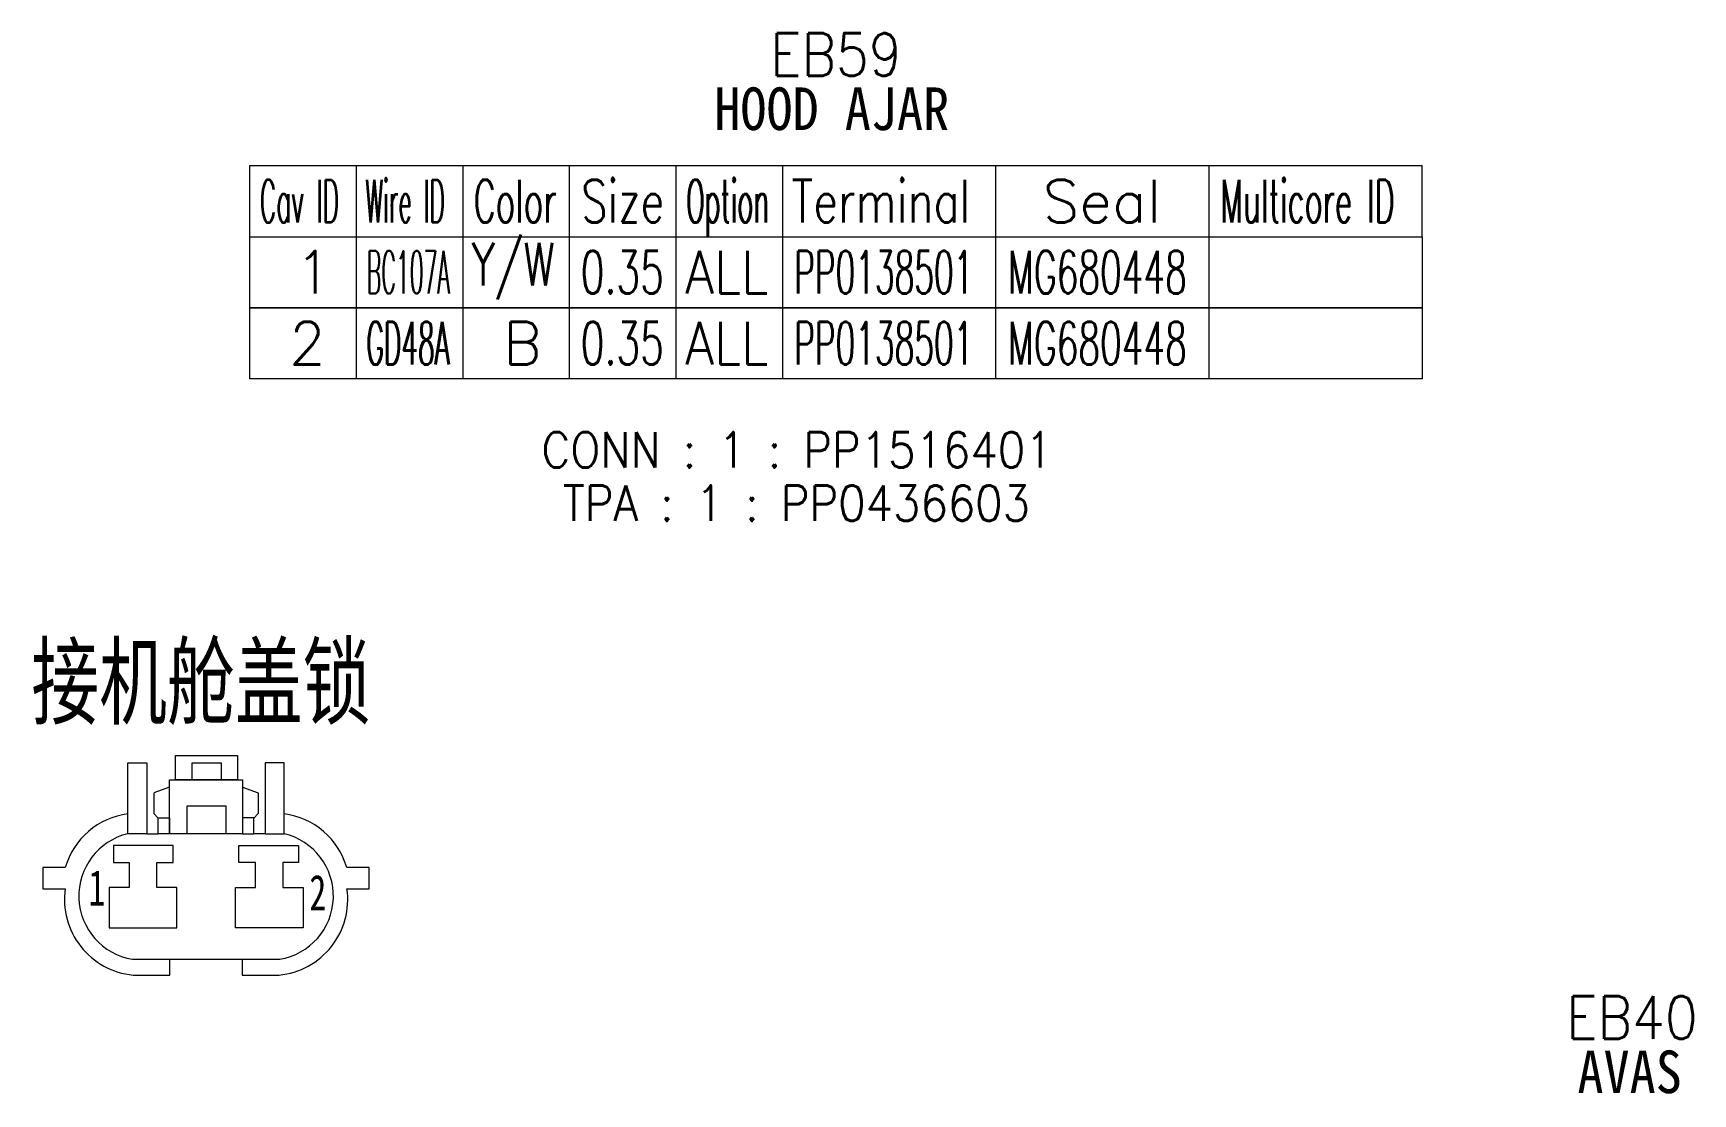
# Model space of a CAD drawing. Header units: inches. Extents: x 47316 to 59086, y 3141 to 11743.
# Drawn here: x 51998 to 52114.8, y 9891.5 to 9966.2 of the extents above; entities that cross this region are included whole.
import ezdxf

# ---------------------------------------------------------------- set-up
doc = ezdxf.new("R2010")
doc.units = ezdxf.units.IN
doc.header["$MEASUREMENT"] = 0
doc.styles.add('MtX_FangSong_GB2312', font='')
doc.styles.get("Standard").update_dxf_attribs({"font": ''})
doc.styles.get('MtX_FangSong_GB2312').set_extended_font_data('FangSong_GB2312')
doc.styles.get('Standard').set_extended_font_data('SimSun')

msp = doc.modelspace()

# ---------------------------------------------------------------- linework, layer by layer
at = {"color": 0, "linetype": 'Continuous', "lineweight": 15}
for p, q in [((52013.22, 9956.84), (52095.72, 9956.84)), ((52013.22, 9951.84), (52013.22, 9956.84)), ((52013.22, 9951.84), (52095.72, 9951.84))]:
    msp.add_line(p, q, dxfattribs=at)
at = {"color": 7, "linetype": 'Continuous', "lineweight": 15}
for p, q in [((52020.72, 9951.84), (52020.72, 9956.84)), ((52028.22, 9951.84), (52028.22, 9956.84)), ((52035.72, 9951.84), (52035.72, 9956.84)), ((52043.22, 9951.84), (52043.22, 9956.84)), ((52050.72, 9951.84), (52050.72, 9956.84)), ((52065.72, 9951.84), (52065.72, 9956.84)), ((52080.72, 9951.84), (52080.72, 9956.84)), ((52095.72, 9951.84), (52095.72, 9956.84))]:
    msp.add_line(p, q, dxfattribs=at)
at = {"color": 102, "linetype": 'Continuous', "lineweight": 15}
for p, q in [((52020.72, 9946.84), (52020.72, 9951.84)), ((52028.22, 9946.84), (52028.22, 9951.84)), ((52035.72, 9946.84), (52035.72, 9951.84)), ((52043.22, 9946.84), (52043.22, 9951.84)), ((52050.72, 9946.84), (52050.72, 9951.84)), ((52065.72, 9946.84), (52065.72, 9951.84)), ((52080.72, 9946.84), (52080.72, 9951.84)), ((52020.72, 9941.84), (52020.72, 9946.84)), ((52028.22, 9941.84), (52028.22, 9946.84)), ((52035.72, 9941.84), (52035.72, 9946.84)), ((52043.22, 9941.84), (52043.22, 9946.84)), ((52050.72, 9941.84), (52050.72, 9946.84)), ((52065.72, 9941.84), (52065.72, 9946.84)), ((52080.72, 9941.84), (52080.72, 9946.84))]:
    msp.add_line(p, q, dxfattribs=at)
at = {"color": 0, "lineweight": 15}
for p, q in [((52007.98, 9915.34), (52012.34, 9915.34)), ((52007.98, 9913.62), (52007.98, 9915.34)), ((52012.34, 9915.34), (52012.34, 9913.62)), ((52004.63, 9909.82), (52004.63, 9914.81)), ((52004.63, 9914.81), (52005.97, 9914.81)), ((52005.97, 9914.81), (52005.97, 9909.82)), ((52009.14, 9914.82), (52011.18, 9914.82)), ((52009.14, 9913.62), (52009.14, 9914.82)), ((52011.18, 9914.82), (52011.18, 9913.62)), ((52015.63, 9914.81), (52014.29, 9914.81)), ((52014.29, 9914.81), (52014.29, 9909.82)), ((52015.63, 9909.82), (52015.63, 9914.81)), ((52007.56, 9913.12), (52006.46, 9912.7)), ((52006.46, 9912.68), (52006.46, 9911.25)), ((52007.56, 9909.82), (52007.56, 9913.62)), ((52007.56, 9913.62), (52012.7, 9913.62)), ((52012.34, 9913.62), (52007.98, 9913.62)), ((52011.18, 9913.62), (52009.14, 9913.62)), ((52012.7, 9913.62), (52012.7, 9909.82)), ((52012.7, 9913.12), (52013.8, 9912.7)), ((52013.8, 9912.68), (52013.8, 9911.25)), ((52008.79, 9909.82), (52008.79, 9911.8)), ((52008.79, 9911.8), (52011.52, 9911.8)), ((52011.52, 9911.8), (52011.52, 9909.82)), ((52006.46, 9911.25), (52006.76, 9910.93)), ((52006.76, 9909.82), (52006.76, 9910.95)), ((52006.76, 9910.95), (52007.56, 9910.95)), ((52007.56, 9910.95), (52007.56, 9909.82)), ((52012.7, 9910.95), (52012.7, 9909.82)), ((52013.5, 9910.95), (52012.7, 9910.95)), ((52013.8, 9911.25), (52013.5, 9910.93)), ((52013.5, 9909.82), (52013.5, 9910.95)), ((52005.97, 9909.82), (52004.63, 9909.82)), ((52005.97, 9909.82), (52006.76, 9909.82)), ((52007.56, 9909.82), (52006.76, 9909.82)), ((52012.7, 9909.82), (52007.56, 9909.82)), ((52012.7, 9909.82), (52013.5, 9909.82)), ((52014.29, 9909.82), (52013.5, 9909.82)), ((52014.29, 9909.82), (52015.63, 9909.82)), ((52007.81, 9909.01), (52003.61, 9909.01)), ((52003.61, 9909.01), (52003.61, 9907.81)), ((52007.81, 9907.81), (52007.81, 9909.01)), ((52012.44, 9907.81), (52012.44, 9909.01)), ((52012.44, 9909.01), (52016.64, 9909.01)), ((52016.64, 9909.01), (52016.64, 9907.81)), ((52000.22, 9907.45), (51998.64, 9907.45)), ((51998.64, 9907.45), (51998.64, 9905.96)), ((52003.61, 9907.81), (52004.72, 9907.81)), ((52004.72, 9907.81), (52004.72, 9906.04)), ((52006.66, 9907.81), (52007.81, 9907.81)), ((52006.66, 9906.04), (52006.66, 9907.81)), ((52013.6, 9907.81), (52012.44, 9907.81)), ((52013.6, 9906.04), (52013.6, 9907.81)), ((52016.64, 9907.81), (52015.54, 9907.81)), ((52015.54, 9907.81), (52015.54, 9906.04)), ((52021.62, 9907.45), (52020.04, 9907.45)), ((52021.62, 9905.96), (52021.62, 9907.45)), ((51998.64, 9905.96), (52000.22, 9905.96)), ((52000.22, 9905.96), (52000.22, 9905.96)), ((52004.72, 9906.04), (52003.3, 9906.04)), ((52003.3, 9906.04), (52003.3, 9903.2)), ((52008.07, 9906.04), (52006.66, 9906.04)), ((52008.07, 9903.2), (52008.07, 9906.04)), ((52012.19, 9903.2), (52012.19, 9906.04)), ((52012.19, 9906.04), (52013.6, 9906.04)), ((52015.54, 9906.04), (52016.96, 9906.04)), ((52016.96, 9906.04), (52016.96, 9903.2)), ((52020.04, 9905.96), (52020.04, 9905.96)), ((52020.04, 9905.96), (52021.62, 9905.96)), ((52003.3, 9903.2), (52008.07, 9903.2)), ((52016.96, 9903.2), (52012.19, 9903.2)), ((52004.95, 9901.01), (52015.31, 9901.01)), ((52007.57, 9899.89), (52007.57, 9901.03)), ((52012.68, 9901.01), (52012.68, 9899.89)), ((52004.99, 9899.89), (52007.57, 9899.89)), ((52012.68, 9899.89), (52015.27, 9899.89))]:
    msp.add_line(p, q, dxfattribs=at)
at = {"color": 0, "linetype": 'Continuous', "lineweight": 15}
for points in [[(52013.22, 9946.84), (52013.22, 9951.84), (52095.72, 9951.84), (52095.72, 9946.84)], [(52013.22, 9941.84), (52013.22, 9946.84), (52095.72, 9946.84), (52095.72, 9941.84)]]:
    msp.add_lwpolyline(points, close=True, dxfattribs=at)
at = {"color": 0, "lineweight": 15}
for centre, radius, start, end in [((52005.32, 9905.97), 5.31, 97.4754, 163.805), ((52014.93, 9905.97), 5.31, 16.195, 82.5246), ((52005.67, 9905.45), 4.5, 103.3112, 260.8359), ((52014.59, 9905.45), 4.5, 279.1641, 76.6888), ((52005.51, 9905.21), 5.35, 171.9409, 264.4074), ((52014.75, 9905.21), 5.35, 275.5926, 8.0591)]:
    msp.add_arc(centre, radius, start, end, dxfattribs=at)

# ---------------------------------------------------------------- texts
at = {"lineweight": 15, "style": 'MtX_FangSong_GB2312', "width": 0.7}
msp.add_text('接机舱盖锁', height=5, dxfattribs=at).set_placement((51997.83, 9918.05))
at = {"color": 0, "lineweight": 15, "width": 0.7}
for s, p in [('1', (52001.85, 9904.78)), ('2', (52017.4, 9904.44))]:
    msp.add_text(s, height=2.5, dxfattribs=at).set_placement(p)
at = {"color": 6, "linetype": 'Continuous', "lineweight": 20, "char_height": 3, "attachment_point": 1}
for s, insert, width in [('\\Fromans.shx;\\W0.9000000000;\\T1.0000000000;\\o\\lEB59', (52049.84, 9966.16), 10.2857), ('\\f黑体|b0|i0|c1|p0;\\W0.9000000000;\\T1.0000000000;\\o\\lHOOD AJAR', (52045.9, 9962.34), 17.4742), ('\\Fromans.shx;\\W0.9000000000;\\T1.0000000000;\\o\\lEB40', (52105.86, 9898.4), 10.2857), ('\\f黑体|b0|i0|c1|p0;\\W0.9000000000;\\T1.0000000000;\\o\\lAVAS', (52106.65, 9894.58), 7.7663)]:
    msp.add_mtext(s, dxfattribs=dict(at, insert=insert, width=width))
at = {"color": 7, "linetype": 'Continuous', "lineweight": 15, "char_height": 3, "attachment_point": 1}
for s, insert, width in [('\\Fromans.shx;\\W0.4292452830;\\T1.0000000000;\\o\\lCav ID', (52013.91, 9955.84), 6.5), ('\\Fromans.shx;\\W0.4026548673;\\T1.0000000000;\\o\\lWire ID', (52021.34, 9955.84), 6.5), ('\\Fromans.shx;\\W0.5687500000;\\T1.0000000000;\\o\\lColor', (52028.97, 9955.84), 6.5), ('\\Fromans.shx;\\W0.7222222222;\\T1.0000000000;\\o\\lSize', (52036.53, 9955.84), 6.5), ('\\Fromans.shx;\\W0.4595959596;\\T1.0000000000;\\o\\lOption', (52043.92, 9955.84), 6.5), ('\\Fromans.shx;\\W0.7480916031;\\T1.0000000000;\\o\\lTerminal', (52051.33, 9955.84), 14), ('\\Fromans.shx;\\W1.0000000000;\\T1.0000000000;\\o\\lSeal', (52069.01, 9955.84), 9.2857), ('\\Fromans.shx;\\W0.5185185185;\\T1.0000000000;\\o\\lMulticore ID', (52081.52, 9955.84), 14), ('\\Fromans.shx;\\W1.0000000000;\\T1.0000000000;\\o\\l1', (52016.4, 9950.84), 2.8571), ('\\Fromans.shx;\\W1.0000000000;\\T1.0000000000;\\o\\l2', (52015.97, 9945.84), 2.8571)]:
    msp.add_mtext(s, dxfattribs=dict(at, insert=insert, width=width))
at = {"color": 140, "linetype": 'Continuous', "lineweight": 15, "char_height": 3, "attachment_point": 1}
for s, insert, width in [('\\Fromans.shx;\\W0.7109375000;\\T1.0000000000;\\o\\lY/W', (52028.82, 9951.41), 6.5), ('\\Fromans.shx;\\W0.8750000000;\\T1.0000000000;\\o\\lALL', (52043.85, 9950.84), 6.5), ('\\Fromans.shx;\\W0.5939393939;\\T1.0000000000;\\o\\lMG680448', (52066.56, 9950.84), 14), ('\\Fromans.shx;\\W1.0000000000;\\T1.0000000000;\\o\\lB', (52031.04, 9945.84), 3), ('\\Fromans.shx;\\W0.8750000000;\\T1.0000000000;\\o\\lALL', (52043.85, 9945.84), 6.5), ('\\Fromans.shx;\\W0.5939393939;\\T1.0000000000;\\o\\lMG680448', (52066.56, 9945.84), 14)]:
    msp.add_mtext(s, dxfattribs=dict(at, insert=insert, width=width))
at = {"color": 21, "linetype": 'Continuous', "lineweight": 15, "char_height": 3, "attachment_point": 1}
for s, insert, width in [('\\Fromans.shx;\\W0.3791666667;\\T1.0000000000;\\o\\lBC107A', (52021.44, 9950.84), 6.5), ('\\Fromans.shx;\\W0.6500000000;\\T1.0000000000;\\o\\l0.35', (52036.5, 9950.84), 6.5), ('\\Fromans.shx;\\W0.5384615385;\\T1.0000000000;\\o\\lPP0138501', (52051.53, 9950.84), 14), ('\\Fromans.shx;\\W0.4550000000;\\T1.0000000000;\\o\\lGD48A', (52021.42, 9945.84), 6.5), ('\\Fromans.shx;\\W0.6500000000;\\T1.0000000000;\\o\\l0.35', (52036.5, 9945.84), 6.5), ('\\Fromans.shx;\\W0.5384615385;\\T1.0000000000;\\o\\lPP0138501', (52051.53, 9945.84), 14)]:
    msp.add_mtext(s, dxfattribs=dict(at, insert=insert, width=width))
at = {"color": 42, "linetype": 'Continuous', "lineweight": 15, "char_height": 2.5, "attachment_point": 1}
for s, insert, width in [('\\Fromans.shx;\\W0.9000000000;\\T1.0000000000;\\o\\lCONN : 1 : PP1516401', (52033.74, 9938.09), 42.1071), ('\\Fromans.shx;\\W0.9000000000;\\T1.0000000000;\\o\\lTPA : 1 : PP0436603', (52035.24, 9934.34), 38.6786)]:
    msp.add_mtext(s, dxfattribs=dict(at, insert=insert, width=width))

doc.saveas('drawing.dxf')
